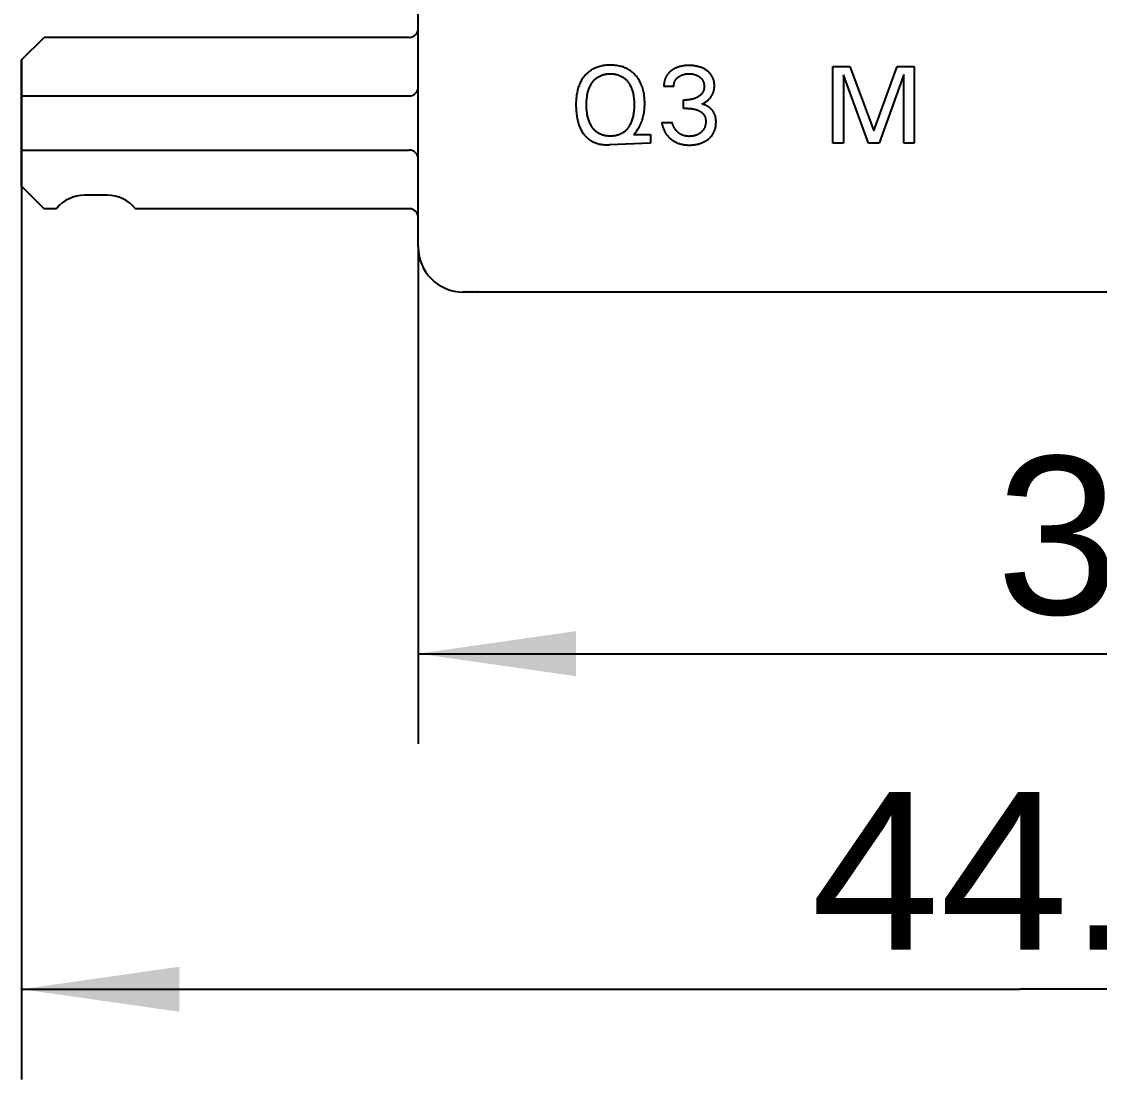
# Model space of a CAD drawing. Extents: x 0 to 420, y 0 to 297.
# Drawn here: x 150 to 173.91, y 142.54 to 166 of the extents above; entities that cross this region are included whole.
import ezdxf
from ezdxf.enums import TextEntityAlignment as Align

# ---------------------------------------------------------------- set-up
doc = ezdxf.new("R2010")
doc.units = 0
doc.header["$LTSCALE"] = 23.1
doc.layers.add('10000_FRONT', color=7, linetype='CONTINUOUS')
doc.layers.add('10100_DIM_FRONT', color=7, linetype='CONTINUOUS')
doc.dimstyles.get("Standard").update_dxf_attribs({"dimtxt": 2.5, "dimasz": 2.5, "dimexe": 1.25, "dimexo": 0.625, "dimtad": 1, "dimcen": 2.5, "dimazin": 3, "dimtfac": 1, "dimtmove": 0, "dimatfit": 3})

# ---------------------------------------------------------------- blocks, each defined once
blk = doc.blocks.new('*D0')
at = {"layer": '10100_DIM_FRONT', "color": 7, "linetype": 'CONTINUOUS'}
for p, q in [((150, 165.15), (150, 142.537)), ((194.3, 161), (194.3, 142.537)), ((150, 144.537), (172.15, 144.537)), ((194.3, 144.537), (172.15, 144.537))]:
    blk.add_line(p, q, dxfattribs=at)
for points in [[(153.5, 145.037), (150, 144.537), (153.5, 144.037)], [(190.8, 144.037), (194.3, 144.537), (190.8, 145.037)]]:
    blk.add_solid(points, dxfattribs=at)
blk.add_text('44.3', height=3.5, dxfattribs=at).set_placement((167.514, 145.412), (177.514, 145.412), align=Align.FIT)
blk = doc.blocks.new('*D1')
at = {"layer": '10100_DIM_FRONT', "color": 7, "linetype": 'CONTINUOUS'}
for p, q in [((158.8, 161), (158.8, 149.98)), ((194.3, 161), (194.3, 149.98)), ((158.8, 151.98), (176.55, 151.98)), ((194.3, 151.98), (176.55, 151.98))]:
    blk.add_line(p, q, dxfattribs=at)
for points in [[(162.3, 152.48), (158.8, 151.98), (162.3, 151.48)], [(190.8, 151.48), (194.3, 151.98), (190.8, 152.48)]]:
    blk.add_solid(points, dxfattribs=at)
blk.add_text('35.5', height=3.5, dxfattribs=at).set_placement((171.623, 152.855), (181.123, 152.855), align=Align.FIT)

msp = doc.modelspace()

# ---------------------------------------------------------------- linework, layer by layer
at = {"layer": '10000_FRONT', "color": 7, "linetype": 'CONTINUOUS'}
for p, q in [((158.8, 161), (158.8, 249)), ((150, 165.15), (150.5, 165.65)), ((158.6, 165.65), (150.5, 165.65)), ((150, 162.35), (150, 165.15)), ((162.827, 165.006), (162.805, 164.999)), ((162.856, 165.013), (162.827, 165.006)), ((162.885, 165.019), (162.856, 165.013)), ((162.914, 165.023), (162.885, 165.019)), ((162.943, 165.027), (162.914, 165.023)), ((162.973, 165.03), (162.943, 165.027)), ((163.002, 165.032), (162.973, 165.03)), ((163.032, 165.033), (163.002, 165.032)), ((163.061, 165.034), (163.032, 165.033)), ((163.091, 165.033), (163.061, 165.034)), ((163.12, 165.032), (163.091, 165.033)), ((163.149, 165.03), (163.12, 165.032)), ((163.178, 165.027), (163.149, 165.03)), ((163.207, 165.024), (163.178, 165.027)), ((163.236, 165.019), (163.207, 165.024)), ((163.265, 165.013), (163.236, 165.019)), ((163.293, 165.006), (163.265, 165.013)), ((163.316, 165), (163.293, 165.006)), ((163.338, 164.993), (163.316, 165)), ((164.602, 165.001), (164.584, 164.995)), ((164.621, 165.005), (164.602, 165.001)), ((164.64, 165.009), (164.621, 165.005)), ((164.659, 165.013), (164.64, 165.009)), ((164.68, 165.016), (164.659, 165.013)), ((164.702, 165.019), (164.68, 165.016)), ((164.723, 165.022), (164.702, 165.019)), ((164.745, 165.023), (164.723, 165.022)), ((164.766, 165.024), (164.745, 165.023)), ((164.788, 165.025), (164.766, 165.024)), ((164.81, 165.025), (164.788, 165.025)), ((164.831, 165.025), (164.81, 165.025)), ((164.851, 165.024), (164.831, 165.025)), ((164.872, 165.023), (164.851, 165.024)), ((164.893, 165.022), (164.872, 165.023)), ((164.914, 165.019), (164.893, 165.022)), ((164.935, 165.017), (164.914, 165.019)), ((164.955, 165.014), (164.935, 165.017)), ((164.974, 165.01), (164.955, 165.014)), ((164.992, 165.006), (164.974, 165.01)), ((165.011, 165.002), (164.992, 165.006)), ((165.029, 164.997), (165.011, 165.002)), ((168, 163.3), (168, 165)), ((168, 165), (168.377, 165)), ((168.377, 165), (168.911, 163.577)), ((168.911, 163.577), (169.428, 165)), ((169.428, 165), (169.805, 165)), ((169.805, 165), (169.805, 163.3)), ((162.466, 164.761), (162.451, 164.741)), ((162.481, 164.781), (162.466, 164.761)), ((162.495, 164.799), (162.481, 164.781)), ((162.511, 164.816), (162.495, 164.799)), ((162.527, 164.833), (162.511, 164.816)), ((162.543, 164.849), (162.527, 164.833)), ((162.56, 164.865), (162.543, 164.849)), ((162.578, 164.88), (162.56, 164.865)), ((162.596, 164.895), (162.578, 164.88)), ((162.614, 164.908), (162.596, 164.895)), ((162.634, 164.921), (162.614, 164.908)), ((162.654, 164.934), (162.634, 164.921)), ((162.674, 164.945), (162.654, 164.934)), ((162.695, 164.956), (162.674, 164.945)), ((162.716, 164.966), (162.695, 164.956)), ((162.738, 164.976), (162.716, 164.966)), ((162.76, 164.984), (162.738, 164.976)), ((162.782, 164.992), (162.76, 164.984)), ((162.767, 164.757), (162.782, 164.767)), ((162.805, 164.999), (162.782, 164.992)), ((162.782, 164.767), (162.797, 164.776)), ((162.797, 164.776), (162.812, 164.784)), ((162.812, 164.784), (162.827, 164.792)), ((162.827, 164.792), (162.843, 164.799)), ((162.843, 164.799), (162.859, 164.806)), ((162.859, 164.806), (162.875, 164.812)), ((162.875, 164.812), (162.892, 164.817)), ((162.892, 164.817), (162.91, 164.823)), ((162.91, 164.823), (162.929, 164.827)), ((162.929, 164.827), (162.947, 164.831)), ((162.947, 164.831), (162.966, 164.834)), ((162.966, 164.834), (162.985, 164.837)), ((162.985, 164.837), (163.004, 164.839)), ((163.004, 164.839), (163.023, 164.84)), ((163.023, 164.84), (163.042, 164.841)), ((163.042, 164.841), (163.061, 164.841)), ((163.061, 164.841), (163.081, 164.841)), ((163.081, 164.841), (163.1, 164.84)), ((163.1, 164.84), (163.119, 164.839)), ((163.119, 164.839), (163.138, 164.837)), ((163.138, 164.837), (163.157, 164.834)), ((163.157, 164.834), (163.176, 164.831)), ((163.176, 164.831), (163.195, 164.827)), ((163.195, 164.827), (163.213, 164.823)), ((163.213, 164.823), (163.232, 164.817)), ((163.232, 164.817), (163.248, 164.812)), ((163.248, 164.812), (163.265, 164.806)), ((163.265, 164.806), (163.281, 164.799)), ((163.281, 164.799), (163.297, 164.792)), ((163.297, 164.792), (163.312, 164.784)), ((163.312, 164.784), (163.327, 164.776)), ((163.327, 164.776), (163.342, 164.767)), ((163.36, 164.986), (163.338, 164.993)), ((163.342, 164.767), (163.356, 164.757)), ((163.382, 164.977), (163.36, 164.986)), ((163.403, 164.968), (163.382, 164.977)), ((163.424, 164.958), (163.403, 164.968)), ((163.445, 164.948), (163.424, 164.958)), ((163.466, 164.937), (163.445, 164.948)), ((163.486, 164.924), (163.466, 164.937)), ((163.505, 164.912), (163.486, 164.924)), ((163.523, 164.899), (163.505, 164.912)), ((163.541, 164.885), (163.523, 164.899)), ((163.559, 164.87), (163.541, 164.885)), ((163.576, 164.855), (163.559, 164.87)), ((163.592, 164.839), (163.576, 164.855)), ((163.608, 164.822), (163.592, 164.839)), ((163.624, 164.805), (163.608, 164.822)), ((163.639, 164.788), (163.624, 164.805)), ((163.654, 164.768), (163.639, 164.788)), ((163.669, 164.749), (163.654, 164.768)), ((164.292, 164.763), (164.288, 164.754)), ((164.296, 164.771), (164.292, 164.763)), ((164.3, 164.78), (164.296, 164.771)), ((164.305, 164.788), (164.3, 164.78)), ((164.309, 164.796), (164.305, 164.788)), ((164.314, 164.804), (164.309, 164.796)), ((164.32, 164.812), (164.314, 164.804)), ((164.325, 164.82), (164.32, 164.812)), ((164.331, 164.827), (164.325, 164.82)), ((164.336, 164.835), (164.331, 164.827)), ((164.342, 164.842), (164.336, 164.835)), ((164.349, 164.85), (164.342, 164.842)), ((164.355, 164.857), (164.349, 164.85)), ((164.362, 164.864), (164.355, 164.857)), ((164.368, 164.871), (164.362, 164.864)), ((164.375, 164.877), (164.368, 164.871)), ((164.382, 164.884), (164.375, 164.877)), ((164.389, 164.89), (164.382, 164.884)), ((164.397, 164.897), (164.389, 164.89)), ((164.404, 164.903), (164.397, 164.897)), ((164.412, 164.909), (164.404, 164.903)), ((164.419, 164.914), (164.412, 164.909)), ((164.428, 164.921), (164.419, 164.914)), ((164.436, 164.927), (164.428, 164.921)), ((164.445, 164.932), (164.436, 164.927)), ((164.454, 164.938), (164.445, 164.932)), ((164.463, 164.943), (164.454, 164.938)), ((164.472, 164.949), (164.463, 164.943)), ((164.482, 164.954), (164.472, 164.949)), ((164.491, 164.959), (164.482, 164.954)), ((164.5, 164.963), (164.491, 164.959)), ((164.51, 164.968), (164.5, 164.963)), ((164.519, 164.972), (164.51, 164.968)), ((164.529, 164.976), (164.519, 164.972)), ((164.547, 164.983), (164.529, 164.976)), ((164.565, 164.99), (164.547, 164.983)), ((164.552, 164.755), (164.559, 164.761)), ((164.559, 164.761), (164.566, 164.767)), ((164.584, 164.995), (164.565, 164.99)), ((164.566, 164.767), (164.573, 164.772)), ((164.573, 164.772), (164.583, 164.779)), ((164.583, 164.779), (164.592, 164.785)), ((164.592, 164.785), (164.601, 164.791)), ((164.601, 164.791), (164.611, 164.796)), ((164.611, 164.796), (164.621, 164.802)), ((164.621, 164.802), (164.631, 164.807)), ((164.631, 164.807), (164.641, 164.811)), ((164.641, 164.811), (164.651, 164.816)), ((164.651, 164.816), (164.662, 164.82)), ((164.662, 164.82), (164.673, 164.823)), ((164.673, 164.823), (164.685, 164.827)), ((164.685, 164.827), (164.696, 164.829)), ((164.696, 164.829), (164.707, 164.832)), ((164.707, 164.832), (164.719, 164.834)), ((164.719, 164.834), (164.731, 164.837)), ((164.731, 164.837), (164.744, 164.838)), ((164.744, 164.838), (164.756, 164.84)), ((164.756, 164.84), (164.769, 164.841)), ((164.769, 164.841), (164.782, 164.842)), ((164.782, 164.842), (164.794, 164.842)), ((164.794, 164.842), (164.807, 164.842)), ((164.807, 164.842), (164.82, 164.842)), ((164.82, 164.842), (164.833, 164.842)), ((164.833, 164.842), (164.846, 164.841)), ((164.846, 164.841), (164.859, 164.84)), ((164.859, 164.84), (164.872, 164.838)), ((164.872, 164.838), (164.885, 164.837)), ((164.885, 164.837), (164.898, 164.834)), ((164.898, 164.834), (164.909, 164.832)), ((164.909, 164.832), (164.921, 164.829)), ((164.921, 164.829), (164.932, 164.827)), ((164.932, 164.827), (164.943, 164.823)), ((164.943, 164.823), (164.955, 164.82)), ((164.955, 164.82), (164.966, 164.816)), ((164.966, 164.816), (164.976, 164.811)), ((164.976, 164.811), (164.985, 164.807)), ((164.985, 164.807), (164.994, 164.803)), ((164.994, 164.803), (165.003, 164.799)), ((165.003, 164.799), (165.011, 164.794)), ((165.011, 164.794), (165.019, 164.789)), ((165.019, 164.789), (165.028, 164.784)), ((165.028, 164.784), (165.036, 164.778)), ((165.047, 164.991), (165.029, 164.997)), ((165.036, 164.778), (165.043, 164.772)), ((165.043, 164.772), (165.05, 164.767)), ((165.065, 164.985), (165.047, 164.991)), ((165.05, 164.767), (165.057, 164.761)), ((165.057, 164.761), (165.064, 164.755)), ((165.083, 164.978), (165.065, 164.985)), ((165.1, 164.971), (165.083, 164.978)), ((165.116, 164.964), (165.1, 164.971)), ((165.132, 164.956), (165.116, 164.964)), ((165.148, 164.948), (165.132, 164.956)), ((165.164, 164.939), (165.148, 164.948)), ((165.179, 164.929), (165.164, 164.939)), ((165.194, 164.919), (165.179, 164.929)), ((165.206, 164.91), (165.194, 164.919)), ((165.218, 164.901), (165.206, 164.91)), ((165.23, 164.892), (165.218, 164.901)), ((165.241, 164.882), (165.23, 164.892)), ((165.252, 164.872), (165.241, 164.882)), ((165.263, 164.861), (165.252, 164.872)), ((165.273, 164.85), (165.263, 164.861)), ((165.283, 164.838), (165.273, 164.85)), ((165.292, 164.827), (165.283, 164.838)), ((165.301, 164.815), (165.292, 164.827)), ((165.309, 164.803), (165.301, 164.815)), ((165.316, 164.791), (165.309, 164.803)), ((165.323, 164.778), (165.316, 164.791)), ((165.33, 164.766), (165.323, 164.778)), ((165.336, 164.753), (165.33, 164.766)), ((168.233, 164.822), (168.233, 163.3)), ((168.793, 163.3), (168.233, 164.822)), ((169.572, 164.824), (169.027, 163.3)), ((169.572, 163.3), (169.572, 164.824)), ((162.352, 164.534), (162.344, 164.508)), ((162.361, 164.56), (162.352, 164.534)), ((162.37, 164.585), (162.361, 164.56)), ((162.38, 164.61), (162.37, 164.585)), ((162.39, 164.633), (162.38, 164.61)), ((162.401, 164.655), (162.39, 164.633)), ((162.413, 164.677), (162.401, 164.655)), ((162.425, 164.699), (162.413, 164.677)), ((162.438, 164.72), (162.425, 164.699)), ((162.451, 164.741), (162.438, 164.72)), ((162.591, 164.517), (162.598, 164.537)), ((162.598, 164.537), (162.607, 164.556)), ((162.607, 164.556), (162.616, 164.575)), ((162.616, 164.575), (162.626, 164.593)), ((162.626, 164.593), (162.636, 164.611)), ((162.636, 164.611), (162.647, 164.629)), ((162.647, 164.629), (162.657, 164.644)), ((162.657, 164.644), (162.667, 164.658)), ((162.667, 164.658), (162.678, 164.672)), ((162.678, 164.672), (162.689, 164.686)), ((162.689, 164.686), (162.701, 164.699)), ((162.701, 164.699), (162.714, 164.712)), ((162.714, 164.712), (162.726, 164.724)), ((162.726, 164.724), (162.74, 164.736)), ((162.74, 164.736), (162.754, 164.747)), ((162.754, 164.747), (162.767, 164.757)), ((163.356, 164.757), (163.37, 164.747)), ((163.37, 164.747), (163.384, 164.736)), ((163.384, 164.736), (163.398, 164.724)), ((163.398, 164.724), (163.41, 164.712)), ((163.41, 164.712), (163.423, 164.699)), ((163.423, 164.699), (163.435, 164.686)), ((163.435, 164.686), (163.446, 164.672)), ((163.446, 164.672), (163.457, 164.658)), ((163.457, 164.658), (163.467, 164.644)), ((163.467, 164.644), (163.477, 164.629)), ((163.477, 164.629), (163.488, 164.611)), ((163.488, 164.611), (163.498, 164.593)), ((163.498, 164.593), (163.508, 164.575)), ((163.508, 164.575), (163.517, 164.556)), ((163.517, 164.556), (163.526, 164.537)), ((163.526, 164.537), (163.533, 164.517)), ((163.683, 164.728), (163.669, 164.749)), ((163.696, 164.707), (163.683, 164.728)), ((163.708, 164.686), (163.696, 164.707)), ((163.72, 164.664), (163.708, 164.686)), ((163.731, 164.642), (163.72, 164.664)), ((163.742, 164.619), (163.731, 164.642)), ((163.753, 164.591), (163.742, 164.619)), ((163.764, 164.563), (163.753, 164.591)), ((163.774, 164.534), (163.764, 164.563)), ((163.783, 164.505), (163.774, 164.534)), ((164.25, 164.587), (164.249, 164.577)), ((164.249, 164.577), (164.249, 164.567)), ((164.249, 164.567), (164.249, 164.558)), ((164.47, 164.558), (164.249, 164.558)), ((164.251, 164.606), (164.25, 164.596)), ((164.25, 164.596), (164.25, 164.587)), ((164.252, 164.615), (164.251, 164.606)), ((164.253, 164.625), (164.252, 164.615)), ((164.254, 164.635), (164.253, 164.625)), ((164.255, 164.644), (164.254, 164.635)), ((164.257, 164.654), (164.255, 164.644)), ((164.259, 164.663), (164.257, 164.654)), ((164.261, 164.673), (164.259, 164.663)), ((164.263, 164.682), (164.261, 164.673)), ((164.266, 164.691), (164.263, 164.682)), ((164.268, 164.701), (164.266, 164.691)), ((164.271, 164.71), (164.268, 164.701)), ((164.274, 164.719), (164.271, 164.71)), ((164.277, 164.728), (164.274, 164.719)), ((164.281, 164.737), (164.277, 164.728)), ((164.284, 164.745), (164.281, 164.737)), ((164.288, 164.754), (164.284, 164.745)), ((164.47, 164.577), (164.471, 164.586)), ((164.47, 164.567), (164.47, 164.577)), ((164.47, 164.558), (164.47, 164.567)), ((164.471, 164.586), (164.472, 164.596)), ((164.472, 164.596), (164.473, 164.605)), ((164.473, 164.605), (164.475, 164.615)), ((164.475, 164.615), (164.477, 164.624)), ((164.477, 164.624), (164.479, 164.633)), ((164.479, 164.633), (164.481, 164.643)), ((164.481, 164.643), (164.484, 164.651)), ((164.484, 164.651), (164.487, 164.66)), ((164.487, 164.66), (164.49, 164.668)), ((164.49, 164.668), (164.494, 164.676)), ((164.494, 164.676), (164.498, 164.684)), ((164.498, 164.684), (164.502, 164.692)), ((164.502, 164.692), (164.506, 164.699)), ((164.506, 164.699), (164.511, 164.707)), ((164.511, 164.707), (164.516, 164.714)), ((164.516, 164.714), (164.521, 164.722)), ((164.521, 164.722), (164.527, 164.729)), ((164.527, 164.729), (164.533, 164.735)), ((164.533, 164.735), (164.539, 164.742)), ((164.539, 164.742), (164.546, 164.749)), ((164.546, 164.749), (164.552, 164.755)), ((165.064, 164.755), (165.071, 164.749)), ((165.071, 164.749), (165.077, 164.742)), ((165.077, 164.742), (165.083, 164.736)), ((165.083, 164.736), (165.089, 164.729)), ((165.089, 164.729), (165.094, 164.722)), ((165.094, 164.722), (165.1, 164.714)), ((165.1, 164.714), (165.105, 164.707)), ((165.105, 164.707), (165.109, 164.699)), ((165.109, 164.699), (165.113, 164.692)), ((165.113, 164.692), (165.117, 164.684)), ((165.117, 164.684), (165.121, 164.676)), ((165.121, 164.676), (165.125, 164.667)), ((165.125, 164.667), (165.128, 164.659)), ((165.128, 164.659), (165.131, 164.651)), ((165.131, 164.651), (165.133, 164.642)), ((165.133, 164.642), (165.136, 164.633)), ((165.136, 164.633), (165.138, 164.623)), ((165.138, 164.623), (165.14, 164.614)), ((165.14, 164.614), (165.141, 164.604)), ((165.141, 164.604), (165.143, 164.594)), ((165.143, 164.526), (165.142, 164.519)), ((165.143, 164.594), (165.144, 164.585)), ((165.144, 164.534), (165.143, 164.526)), ((165.144, 164.585), (165.144, 164.575)), ((165.144, 164.575), (165.145, 164.565)), ((165.145, 164.555), (165.144, 164.548)), ((165.144, 164.548), (165.144, 164.541)), ((165.144, 164.541), (165.144, 164.534)), ((165.145, 164.565), (165.145, 164.555)), ((165.342, 164.74), (165.336, 164.753)), ((165.347, 164.726), (165.342, 164.74)), ((165.351, 164.713), (165.347, 164.726)), ((165.356, 164.698), (165.351, 164.713)), ((165.359, 164.683), (165.356, 164.698)), ((165.363, 164.668), (165.359, 164.683)), ((165.365, 164.653), (165.363, 164.668)), ((165.367, 164.638), (165.365, 164.653)), ((165.369, 164.623), (165.367, 164.638)), ((165.367, 164.512), (165.369, 164.528)), ((165.37, 164.608), (165.369, 164.623)), ((165.369, 164.528), (165.37, 164.545)), ((165.371, 164.592), (165.37, 164.608)), ((165.37, 164.545), (165.371, 164.561)), ((165.371, 164.577), (165.371, 164.592)), ((165.371, 164.561), (165.371, 164.577)), ((150, 164.35), (158.6, 164.35)), ((162.306, 164.3), (162.304, 164.265)), ((162.31, 164.334), (162.306, 164.3)), ((162.315, 164.369), (162.31, 164.334)), ((162.32, 164.403), (162.315, 164.369)), ((162.325, 164.43), (162.32, 164.403)), ((162.331, 164.456), (162.325, 164.43)), ((162.337, 164.482), (162.331, 164.456)), ((162.344, 164.508), (162.337, 164.482)), ((162.538, 164.28), (162.541, 164.311)), ((162.541, 164.311), (162.545, 164.341)), ((162.545, 164.341), (162.549, 164.364)), ((162.549, 164.364), (162.553, 164.386)), ((162.553, 164.386), (162.558, 164.409)), ((162.558, 164.409), (162.563, 164.431)), ((162.563, 164.431), (162.569, 164.454)), ((162.569, 164.454), (162.576, 164.476)), ((162.576, 164.476), (162.583, 164.498)), ((162.583, 164.498), (162.591, 164.517)), ((163.533, 164.517), (163.541, 164.498)), ((163.541, 164.498), (163.548, 164.476)), ((163.548, 164.476), (163.555, 164.454)), ((163.555, 164.454), (163.561, 164.431)), ((163.561, 164.431), (163.566, 164.409)), ((163.566, 164.409), (163.571, 164.386)), ((163.571, 164.386), (163.575, 164.364)), ((163.575, 164.364), (163.579, 164.341)), ((163.579, 164.341), (163.583, 164.311)), ((163.583, 164.311), (163.586, 164.28)), ((163.791, 164.475), (163.783, 164.505)), ((163.797, 164.446), (163.791, 164.475)), ((163.803, 164.416), (163.797, 164.446)), ((163.809, 164.382), (163.803, 164.416)), ((163.814, 164.348), (163.809, 164.382)), ((163.818, 164.314), (163.814, 164.348)), ((163.821, 164.28), (163.818, 164.314)), ((164.9, 164.283), (164.891, 164.28)), ((164.91, 164.286), (164.9, 164.283)), ((164.919, 164.289), (164.91, 164.286)), ((164.929, 164.292), (164.919, 164.289)), ((164.938, 164.295), (164.929, 164.292)), ((164.947, 164.299), (164.938, 164.295)), ((164.956, 164.303), (164.947, 164.299)), ((164.965, 164.307), (164.956, 164.303)), ((164.973, 164.311), (164.965, 164.307)), ((164.982, 164.315), (164.973, 164.311)), ((164.991, 164.32), (164.982, 164.315)), ((164.999, 164.325), (164.991, 164.32)), ((165.007, 164.33), (164.999, 164.325)), ((165.016, 164.335), (165.007, 164.33)), ((165.022, 164.339), (165.016, 164.335)), ((165.029, 164.344), (165.022, 164.339)), ((165.035, 164.348), (165.029, 164.344)), ((165.041, 164.353), (165.035, 164.348)), ((165.048, 164.358), (165.041, 164.353)), ((165.054, 164.363), (165.048, 164.358)), ((165.06, 164.368), (165.054, 164.363)), ((165.066, 164.374), (165.06, 164.368)), ((165.071, 164.379), (165.066, 164.374)), ((165.077, 164.385), (165.071, 164.379)), ((165.082, 164.39), (165.077, 164.385)), ((165.087, 164.396), (165.082, 164.39)), ((165.092, 164.402), (165.087, 164.396)), ((165.096, 164.408), (165.092, 164.402)), ((165.1, 164.413), (165.096, 164.408)), ((165.104, 164.419), (165.1, 164.413)), ((165.108, 164.425), (165.104, 164.419)), ((165.112, 164.431), (165.108, 164.425)), ((165.116, 164.437), (165.112, 164.431)), ((165.119, 164.444), (165.116, 164.437)), ((165.122, 164.45), (165.119, 164.444)), ((165.125, 164.457), (165.122, 164.45)), ((165.128, 164.463), (165.125, 164.457)), ((165.13, 164.47), (165.128, 164.463)), ((165.133, 164.477), (165.13, 164.47)), ((165.135, 164.484), (165.133, 164.477)), ((165.137, 164.491), (165.135, 164.484)), ((165.138, 164.498), (165.137, 164.491)), ((165.14, 164.505), (165.138, 164.498)), ((165.141, 164.512), (165.14, 164.505)), ((165.142, 164.519), (165.141, 164.512)), ((165.251, 164.277), (165.262, 164.288)), ((165.262, 164.288), (165.273, 164.3)), ((165.273, 164.3), (165.283, 164.312)), ((165.283, 164.312), (165.293, 164.325)), ((165.293, 164.325), (165.302, 164.338)), ((165.302, 164.338), (165.31, 164.351)), ((165.31, 164.351), (165.318, 164.364)), ((165.318, 164.364), (165.325, 164.377)), ((165.325, 164.377), (165.332, 164.391)), ((165.332, 164.391), (165.338, 164.405)), ((165.338, 164.405), (165.344, 164.419)), ((165.344, 164.419), (165.349, 164.434)), ((165.349, 164.434), (165.354, 164.449)), ((165.354, 164.449), (165.358, 164.464)), ((165.358, 164.464), (165.362, 164.48)), ((165.362, 164.48), (165.365, 164.496)), ((165.365, 164.496), (165.367, 164.512)), ((162.302, 164.23), (162.3, 164.195)), ((162.3, 164.195), (162.3, 164.16)), ((162.3, 164.16), (162.3, 164.125)), ((162.3, 164.125), (162.301, 164.09)), ((162.301, 164.09), (162.303, 164.054)), ((162.304, 164.265), (162.302, 164.23)), ((162.303, 164.054), (162.305, 164.019)), ((162.533, 164.188), (162.534, 164.219)), ((162.533, 164.158), (162.533, 164.188)), ((162.533, 164.127), (162.533, 164.158)), ((162.534, 164.096), (162.533, 164.127)), ((162.534, 164.219), (162.536, 164.25)), ((162.535, 164.065), (162.534, 164.096)), ((162.538, 164.034), (162.535, 164.065)), ((162.536, 164.25), (162.538, 164.28)), ((163.586, 164.28), (163.589, 164.25)), ((163.589, 164.064), (163.586, 164.033)), ((163.589, 164.25), (163.59, 164.219)), ((163.59, 164.095), (163.589, 164.064)), ((163.59, 164.219), (163.591, 164.188)), ((163.591, 164.127), (163.59, 164.095)), ((163.591, 164.188), (163.592, 164.158)), ((163.592, 164.158), (163.591, 164.127)), ((163.815, 164.017), (163.818, 164.049)), ((163.818, 164.049), (163.821, 164.081)), ((163.823, 164.246), (163.821, 164.28)), ((163.821, 164.081), (163.823, 164.113)), ((163.824, 164.211), (163.823, 164.246)), ((163.823, 164.113), (163.824, 164.145)), ((163.824, 164.177), (163.824, 164.211)), ((163.824, 164.145), (163.824, 164.177)), ((164.683, 164.073), (164.683, 164.264)), ((164.683, 164.264), (164.759, 164.264)), ((164.776, 164.073), (164.683, 164.073)), ((164.769, 164.264), (164.759, 164.264)), ((164.78, 164.264), (164.769, 164.264)), ((164.776, 164.073), (164.793, 164.073)), ((164.79, 164.265), (164.78, 164.264)), ((164.801, 164.265), (164.79, 164.265)), ((164.793, 164.073), (164.809, 164.073)), ((164.811, 164.266), (164.801, 164.265)), ((164.809, 164.073), (164.826, 164.072)), ((164.821, 164.267), (164.811, 164.266)), ((164.832, 164.269), (164.821, 164.267)), ((164.826, 164.072), (164.843, 164.071)), ((164.842, 164.27), (164.832, 164.269)), ((164.852, 164.272), (164.842, 164.27)), ((164.843, 164.071), (164.86, 164.069)), ((164.862, 164.274), (164.852, 164.272)), ((164.86, 164.069), (164.876, 164.067)), ((164.872, 164.276), (164.862, 164.274)), ((164.881, 164.278), (164.872, 164.276)), ((164.876, 164.067), (164.889, 164.065)), ((164.891, 164.28), (164.881, 164.278)), ((164.889, 164.065), (164.902, 164.063)), ((164.902, 164.063), (164.915, 164.06)), ((164.915, 164.06), (164.928, 164.057)), ((164.928, 164.057), (164.941, 164.054)), ((164.941, 164.054), (164.953, 164.051)), ((164.953, 164.051), (164.966, 164.047)), ((164.966, 164.047), (164.978, 164.043)), ((165.092, 164.17), (165.106, 164.176)), ((165.1, 164.168), (165.092, 164.17)), ((165.108, 164.166), (165.1, 164.168)), ((165.106, 164.176), (165.121, 164.184)), ((165.116, 164.164), (165.108, 164.166)), ((165.124, 164.162), (165.116, 164.164)), ((165.121, 164.184), (165.135, 164.191)), ((165.132, 164.16), (165.124, 164.162)), ((165.14, 164.157), (165.132, 164.16)), ((165.135, 164.191), (165.149, 164.199)), ((165.148, 164.154), (165.14, 164.157)), ((165.156, 164.151), (165.148, 164.154)), ((165.149, 164.199), (165.163, 164.207)), ((165.164, 164.148), (165.156, 164.151)), ((165.163, 164.207), (165.177, 164.216)), ((165.172, 164.145), (165.164, 164.148)), ((165.179, 164.141), (165.172, 164.145)), ((165.177, 164.216), (165.19, 164.225)), ((165.187, 164.138), (165.179, 164.141)), ((165.195, 164.134), (165.187, 164.138)), ((165.19, 164.225), (165.203, 164.235)), ((165.202, 164.13), (165.195, 164.134)), ((165.21, 164.126), (165.202, 164.13)), ((165.203, 164.235), (165.216, 164.245)), ((165.217, 164.121), (165.21, 164.126)), ((165.216, 164.245), (165.228, 164.255)), ((165.225, 164.117), (165.217, 164.121)), ((165.232, 164.112), (165.225, 164.117)), ((165.228, 164.255), (165.24, 164.265)), ((165.239, 164.108), (165.232, 164.112)), ((165.246, 164.103), (165.239, 164.108)), ((165.24, 164.265), (165.251, 164.277)), ((165.253, 164.098), (165.246, 164.103)), ((165.26, 164.093), (165.253, 164.098)), ((165.267, 164.087), (165.26, 164.093)), ((165.273, 164.082), (165.267, 164.087)), ((165.28, 164.077), (165.273, 164.082)), ((165.286, 164.072), (165.28, 164.077)), ((165.292, 164.066), (165.286, 164.072)), ((165.298, 164.06), (165.292, 164.066)), ((165.303, 164.055), (165.298, 164.06)), ((165.309, 164.049), (165.303, 164.055)), ((165.314, 164.043), (165.309, 164.049)), ((162.305, 164.019), (162.308, 163.984)), ((162.308, 163.984), (162.312, 163.949)), ((162.312, 163.949), (162.316, 163.914)), ((162.316, 163.914), (162.321, 163.884)), ((162.321, 163.884), (162.327, 163.854)), ((162.327, 163.854), (162.333, 163.824)), ((162.333, 163.824), (162.34, 163.794)), ((162.541, 164.003), (162.538, 164.034)), ((162.545, 163.972), (162.541, 164.003)), ((162.549, 163.949), (162.545, 163.972)), ((162.553, 163.925), (162.549, 163.949)), ((162.557, 163.902), (162.553, 163.925)), ((162.563, 163.88), (162.557, 163.902)), ((162.569, 163.857), (162.563, 163.88)), ((162.575, 163.834), (162.569, 163.857)), ((162.582, 163.812), (162.575, 163.834)), ((162.589, 163.792), (162.582, 163.812)), ((163.542, 163.811), (163.535, 163.792)), ((163.549, 163.834), (163.542, 163.811)), ((163.556, 163.856), (163.549, 163.834)), ((163.561, 163.879), (163.556, 163.856)), ((163.567, 163.902), (163.561, 163.879)), ((163.571, 163.925), (163.567, 163.902)), ((163.576, 163.948), (163.571, 163.925)), ((163.579, 163.971), (163.576, 163.948)), ((163.583, 164.002), (163.579, 163.971)), ((163.586, 164.033), (163.583, 164.002)), ((163.758, 163.782), (163.768, 163.81)), ((163.768, 163.81), (163.777, 163.838)), ((163.777, 163.838), (163.785, 163.866)), ((163.785, 163.866), (163.792, 163.894)), ((163.792, 163.894), (163.799, 163.923)), ((163.799, 163.923), (163.805, 163.954)), ((163.805, 163.954), (163.81, 163.986)), ((163.81, 163.986), (163.815, 164.017)), ((164.978, 164.043), (164.989, 164.039)), ((164.989, 164.039), (165, 164.034)), ((165, 164.034), (165.012, 164.03)), ((165.012, 164.03), (165.023, 164.024)), ((165.023, 164.024), (165.034, 164.019)), ((165.034, 164.019), (165.045, 164.013)), ((165.045, 164.013), (165.053, 164.009)), ((165.053, 164.009), (165.061, 164.004)), ((165.061, 164.004), (165.069, 163.998)), ((165.069, 163.998), (165.077, 163.993)), ((165.077, 163.993), (165.084, 163.987)), ((165.084, 163.987), (165.092, 163.981)), ((165.092, 163.981), (165.099, 163.975)), ((165.099, 163.975), (165.106, 163.969)), ((165.106, 163.969), (165.113, 163.962)), ((165.113, 163.962), (165.12, 163.955)), ((165.12, 163.955), (165.125, 163.949)), ((165.125, 163.949), (165.131, 163.942)), ((165.131, 163.942), (165.136, 163.935)), ((165.136, 163.935), (165.141, 163.928)), ((165.141, 163.928), (165.146, 163.921)), ((165.146, 163.921), (165.15, 163.913)), ((165.15, 163.913), (165.154, 163.905)), ((165.154, 163.905), (165.158, 163.898)), ((165.158, 163.898), (165.161, 163.89)), ((165.161, 163.89), (165.165, 163.882)), ((165.165, 163.882), (165.167, 163.873)), ((165.167, 163.873), (165.17, 163.864)), ((165.17, 163.864), (165.172, 163.855)), ((165.172, 163.855), (165.174, 163.846)), ((165.174, 163.846), (165.176, 163.837)), ((165.176, 163.837), (165.177, 163.828)), ((165.177, 163.828), (165.178, 163.819)), ((165.178, 163.819), (165.179, 163.81)), ((165.179, 163.81), (165.179, 163.801)), ((165.32, 164.037), (165.314, 164.043)), ((165.325, 164.03), (165.32, 164.037)), ((165.33, 164.024), (165.325, 164.03)), ((165.335, 164.018), (165.33, 164.024)), ((165.34, 164.011), (165.335, 164.018)), ((165.344, 164.005), (165.34, 164.011)), ((165.349, 163.998), (165.344, 164.005)), ((165.353, 163.991), (165.349, 163.998)), ((165.357, 163.984), (165.353, 163.991)), ((165.361, 163.977), (165.357, 163.984)), ((165.365, 163.97), (165.361, 163.977)), ((165.369, 163.963), (165.365, 163.97)), ((165.372, 163.956), (165.369, 163.963)), ((165.376, 163.948), (165.372, 163.956)), ((165.379, 163.94), (165.376, 163.948)), ((165.382, 163.932), (165.379, 163.94)), ((165.385, 163.924), (165.382, 163.932)), ((165.387, 163.916), (165.385, 163.924)), ((165.39, 163.908), (165.387, 163.916)), ((165.392, 163.9), (165.39, 163.908)), ((165.394, 163.891), (165.392, 163.9)), ((165.396, 163.883), (165.394, 163.891)), ((165.398, 163.875), (165.396, 163.883)), ((165.399, 163.866), (165.398, 163.875)), ((165.401, 163.858), (165.399, 163.866)), ((165.402, 163.849), (165.401, 163.858)), ((165.404, 163.831), (165.402, 163.849)), ((165.406, 163.812), (165.404, 163.831)), ((165.407, 163.793), (165.406, 163.812)), ((162.34, 163.794), (162.348, 163.765)), ((162.348, 163.765), (162.356, 163.735)), ((162.356, 163.735), (162.366, 163.706)), ((162.366, 163.706), (162.374, 163.684)), ((162.374, 163.684), (162.383, 163.662)), ((162.383, 163.662), (162.392, 163.64)), ((162.392, 163.64), (162.402, 163.619)), ((162.402, 163.619), (162.412, 163.597)), ((162.412, 163.597), (162.424, 163.577)), ((162.424, 163.577), (162.436, 163.556)), ((162.597, 163.772), (162.589, 163.792)), ((162.605, 163.753), (162.597, 163.772)), ((162.614, 163.734), (162.605, 163.753)), ((162.624, 163.715), (162.614, 163.734)), ((162.634, 163.696), (162.624, 163.715)), ((162.645, 163.678), (162.634, 163.696)), ((162.648, 163.673), (162.645, 163.678)), ((162.658, 163.658), (162.648, 163.673)), ((162.668, 163.644), (162.658, 163.658)), ((162.678, 163.63), (162.668, 163.644)), ((162.689, 163.617), (162.678, 163.63)), ((162.7, 163.604), (162.689, 163.617)), ((162.712, 163.591), (162.7, 163.604)), ((162.725, 163.579), (162.712, 163.591)), ((162.738, 163.568), (162.725, 163.579)), ((162.751, 163.556), (162.738, 163.568)), ((163.386, 163.568), (163.373, 163.556)), ((163.4, 163.58), (163.386, 163.568)), ((163.413, 163.593), (163.4, 163.58)), ((163.425, 163.606), (163.413, 163.593)), ((163.437, 163.62), (163.425, 163.606)), ((163.448, 163.634), (163.437, 163.62)), ((163.459, 163.648), (163.448, 163.634)), ((163.47, 163.663), (163.459, 163.648)), ((163.48, 163.678), (163.47, 163.663)), ((163.49, 163.696), (163.48, 163.678)), ((163.5, 163.715), (163.49, 163.696)), ((163.51, 163.734), (163.5, 163.715)), ((163.519, 163.753), (163.51, 163.734)), ((163.527, 163.772), (163.519, 163.753)), ((163.535, 163.792), (163.527, 163.772)), ((163.633, 163.557), (163.65, 163.58)), ((163.65, 163.58), (163.666, 163.603)), ((163.666, 163.603), (163.681, 163.627)), ((163.681, 163.627), (163.696, 163.651)), ((163.696, 163.651), (163.71, 163.676)), ((163.71, 163.676), (163.723, 163.702)), ((163.723, 163.702), (163.735, 163.728)), ((163.735, 163.728), (163.747, 163.755)), ((163.747, 163.755), (163.758, 163.782)), ((164.201, 163.764), (164.204, 163.746)), ((164.201, 163.764), (164.434, 163.764)), ((164.204, 163.746), (164.208, 163.727)), ((164.208, 163.727), (164.212, 163.709)), ((164.212, 163.709), (164.216, 163.691)), ((164.216, 163.691), (164.221, 163.673)), ((164.221, 163.673), (164.227, 163.655)), ((164.227, 163.655), (164.233, 163.638)), ((164.233, 163.638), (164.24, 163.62)), ((164.24, 163.62), (164.246, 163.604)), ((164.246, 163.604), (164.254, 163.588)), ((164.254, 163.588), (164.261, 163.572)), ((164.261, 163.572), (164.269, 163.557)), ((164.436, 163.754), (164.434, 163.764)), ((164.439, 163.744), (164.436, 163.754)), ((164.442, 163.734), (164.439, 163.744)), ((164.445, 163.724), (164.442, 163.734)), ((164.449, 163.715), (164.445, 163.724)), ((164.452, 163.705), (164.449, 163.715)), ((164.456, 163.695), (164.452, 163.705)), ((164.46, 163.686), (164.456, 163.695)), ((164.464, 163.676), (164.46, 163.686)), ((164.469, 163.668), (164.464, 163.676)), ((164.473, 163.659), (164.469, 163.668)), ((164.477, 163.651), (164.473, 163.659)), ((164.482, 163.642), (164.477, 163.651)), ((164.487, 163.634), (164.482, 163.642)), ((164.492, 163.626), (164.487, 163.634)), ((164.497, 163.618), (164.492, 163.626)), ((164.503, 163.61), (164.497, 163.618)), ((164.508, 163.602), (164.503, 163.61)), ((164.514, 163.595), (164.508, 163.602)), ((164.52, 163.588), (164.514, 163.595)), ((164.526, 163.58), (164.52, 163.588)), ((164.532, 163.573), (164.526, 163.58)), ((164.538, 163.567), (164.532, 163.573)), ((164.545, 163.56), (164.538, 163.567)), ((165.1, 163.568), (165.093, 163.56)), ((165.107, 163.575), (165.1, 163.568)), ((165.114, 163.583), (165.107, 163.575)), ((165.12, 163.591), (165.114, 163.583)), ((165.126, 163.599), (165.12, 163.591)), ((165.131, 163.608), (165.126, 163.599)), ((165.137, 163.617), (165.131, 163.608)), ((165.142, 163.625), (165.137, 163.617)), ((165.146, 163.635), (165.142, 163.625)), ((165.151, 163.644), (165.146, 163.635)), ((165.155, 163.653), (165.151, 163.644)), ((165.158, 163.663), (165.155, 163.653)), ((165.162, 163.672), (165.158, 163.663)), ((165.165, 163.682), (165.162, 163.672)), ((165.167, 163.692), (165.165, 163.682)), ((165.17, 163.703), (165.167, 163.692)), ((165.173, 163.714), (165.17, 163.703)), ((165.175, 163.725), (165.173, 163.714)), ((165.176, 163.736), (165.175, 163.725)), ((165.178, 163.747), (165.176, 163.736)), ((165.179, 163.758), (165.178, 163.747)), ((165.179, 163.801), (165.18, 163.792)), ((165.18, 163.78), (165.179, 163.769)), ((165.179, 163.769), (165.179, 163.758)), ((165.18, 163.792), (165.18, 163.78)), ((165.366, 163.559), (165.372, 163.573)), ((165.372, 163.573), (165.377, 163.588)), ((165.377, 163.588), (165.383, 163.604)), ((165.383, 163.604), (165.387, 163.619)), ((165.387, 163.619), (165.392, 163.636)), ((165.392, 163.636), (165.396, 163.653)), ((165.396, 163.653), (165.399, 163.67)), ((165.399, 163.67), (165.402, 163.687)), ((165.402, 163.687), (165.404, 163.705)), ((165.404, 163.705), (165.405, 163.722)), ((165.405, 163.722), (165.406, 163.739)), ((165.406, 163.739), (165.407, 163.757)), ((165.407, 163.775), (165.407, 163.793)), ((165.407, 163.757), (165.407, 163.775)), ((162.436, 163.556), (162.448, 163.536)), ((162.448, 163.536), (162.46, 163.519)), ((162.46, 163.519), (162.472, 163.502)), ((162.472, 163.502), (162.485, 163.486)), ((162.485, 163.486), (162.498, 163.47)), ((162.498, 163.47), (162.512, 163.455)), ((162.512, 163.455), (162.526, 163.44)), ((162.526, 163.44), (162.541, 163.425)), ((162.541, 163.425), (162.556, 163.411)), ((162.556, 163.411), (162.572, 163.398)), ((162.572, 163.398), (162.589, 163.386)), ((162.589, 163.386), (162.605, 163.374)), ((162.605, 163.374), (162.623, 163.362)), ((162.623, 163.362), (162.641, 163.352)), ((162.641, 163.352), (162.659, 163.342)), ((162.659, 163.342), (162.677, 163.332)), ((162.677, 163.332), (162.696, 163.324)), ((162.765, 163.546), (162.751, 163.556)), ((162.779, 163.536), (162.765, 163.546)), ((162.794, 163.527), (162.779, 163.536)), ((162.809, 163.518), (162.794, 163.527)), ((162.825, 163.51), (162.809, 163.518)), ((162.841, 163.502), (162.825, 163.51)), ((162.857, 163.495), (162.841, 163.502)), ((162.873, 163.489), (162.857, 163.495)), ((162.89, 163.483), (162.873, 163.489)), ((162.908, 163.478), (162.89, 163.483)), ((162.927, 163.473), (162.908, 163.478)), ((162.946, 163.469), (162.927, 163.473)), ((162.965, 163.466), (162.946, 163.469)), ((162.984, 163.463), (162.965, 163.466)), ((163.003, 163.461), (162.984, 163.463)), ((163.023, 163.46), (163.003, 163.461)), ((163.042, 163.459), (163.023, 163.46)), ((163.061, 163.459), (163.042, 163.459)), ((163.081, 163.459), (163.061, 163.459)), ((163.1, 163.46), (163.081, 163.459)), ((163.12, 163.461), (163.1, 163.46)), ((163.139, 163.463), (163.12, 163.461)), ((163.158, 163.466), (163.139, 163.463)), ((163.177, 163.469), (163.158, 163.466)), ((163.196, 163.473), (163.177, 163.469)), ((163.215, 163.478), (163.196, 163.473)), ((163.233, 163.483), (163.215, 163.478)), ((163.25, 163.489), (163.233, 163.483)), ((163.266, 163.495), (163.25, 163.489)), ((163.282, 163.502), (163.266, 163.495)), ((163.298, 163.51), (163.282, 163.502)), ((163.314, 163.518), (163.298, 163.51)), ((163.329, 163.527), (163.314, 163.518)), ((163.344, 163.536), (163.329, 163.527)), ((163.359, 163.546), (163.344, 163.536)), ((163.373, 163.556), (163.359, 163.546)), ((163.596, 163.513), (163.578, 163.493)), ((163.578, 163.493), (163.954, 163.493)), ((163.596, 163.513), (163.615, 163.535)), ((163.615, 163.535), (163.633, 163.557)), ((163.954, 163.493), (163.954, 163.3)), ((164.269, 163.557), (164.278, 163.542)), ((164.278, 163.542), (164.287, 163.527)), ((164.287, 163.527), (164.297, 163.512)), ((164.297, 163.512), (164.307, 163.498)), ((164.307, 163.498), (164.317, 163.484)), ((164.317, 163.484), (164.328, 163.471)), ((164.328, 163.471), (164.34, 163.457)), ((164.34, 163.457), (164.351, 163.445)), ((164.351, 163.445), (164.364, 163.432)), ((164.364, 163.432), (164.376, 163.42)), ((164.376, 163.42), (164.389, 163.408)), ((164.389, 163.408), (164.402, 163.397)), ((164.402, 163.397), (164.418, 163.385)), ((164.418, 163.385), (164.434, 163.373)), ((164.434, 163.373), (164.451, 163.361)), ((164.451, 163.361), (164.468, 163.35)), ((164.468, 163.35), (164.485, 163.34)), ((164.485, 163.34), (164.502, 163.331)), ((164.502, 163.331), (164.52, 163.322)), ((164.551, 163.553), (164.545, 163.56)), ((164.558, 163.547), (164.551, 163.553)), ((164.565, 163.541), (164.558, 163.547)), ((164.572, 163.535), (164.565, 163.541)), ((164.578, 163.53), (164.572, 163.535)), ((164.585, 163.525), (164.578, 163.53)), ((164.592, 163.52), (164.585, 163.525)), ((164.599, 163.515), (164.592, 163.52)), ((164.606, 163.51), (164.599, 163.515)), ((164.614, 163.505), (164.606, 163.51)), ((164.621, 163.501), (164.614, 163.505)), ((164.629, 163.497), (164.621, 163.501)), ((164.636, 163.493), (164.629, 163.497)), ((164.644, 163.489), (164.636, 163.493)), ((164.652, 163.485), (164.644, 163.489)), ((164.66, 163.482), (164.652, 163.485)), ((164.668, 163.479), (164.66, 163.482)), ((164.676, 163.476), (164.668, 163.479)), ((164.684, 163.473), (164.676, 163.476)), ((164.692, 163.47), (164.684, 163.473)), ((164.7, 163.468), (164.692, 163.47)), ((164.708, 163.466), (164.7, 163.468)), ((164.717, 163.464), (164.708, 163.466)), ((164.726, 163.462), (164.717, 163.464)), ((164.736, 163.46), (164.726, 163.462)), ((164.746, 163.458), (164.736, 163.46)), ((164.756, 163.457), (164.746, 163.458)), ((164.766, 163.456), (164.756, 163.457)), ((164.776, 163.455), (164.766, 163.456)), ((164.786, 163.455), (164.776, 163.455)), ((164.796, 163.454), (164.786, 163.455)), ((164.806, 163.454), (164.796, 163.454)), ((164.819, 163.454), (164.806, 163.454)), ((164.832, 163.455), (164.819, 163.454)), ((164.845, 163.455), (164.832, 163.455)), ((164.857, 163.456), (164.845, 163.455)), ((164.87, 163.458), (164.857, 163.456)), ((164.883, 163.459), (164.87, 163.458)), ((164.896, 163.461), (164.883, 163.459)), ((164.908, 163.464), (164.896, 163.461)), ((164.92, 163.466), (164.908, 163.464)), ((164.931, 163.469), (164.92, 163.466)), ((164.942, 163.472), (164.931, 163.469)), ((164.953, 163.475), (164.942, 163.472)), ((164.964, 163.479), (164.953, 163.475)), ((164.975, 163.483), (164.964, 163.479)), ((164.986, 163.487), (164.975, 163.483)), ((164.997, 163.492), (164.986, 163.487)), ((165.007, 163.497), (164.997, 163.492)), ((165.016, 163.502), (165.007, 163.497)), ((165.026, 163.508), (165.016, 163.502)), ((165.035, 163.514), (165.026, 163.508)), ((165.045, 163.52), (165.035, 163.514)), ((165.054, 163.526), (165.045, 163.52)), ((165.062, 163.533), (165.054, 163.526)), ((165.071, 163.54), (165.062, 163.533)), ((165.079, 163.546), (165.071, 163.54)), ((165.086, 163.553), (165.079, 163.546)), ((165.093, 163.56), (165.086, 163.553)), ((165.123, 163.323), (165.139, 163.33)), ((165.139, 163.33), (165.154, 163.338)), ((165.154, 163.338), (165.169, 163.346)), ((165.169, 163.346), (165.184, 163.355)), ((165.184, 163.355), (165.198, 163.364)), ((165.198, 163.364), (165.213, 163.374)), ((165.213, 163.374), (165.227, 163.384)), ((165.227, 163.384), (165.239, 163.394)), ((165.239, 163.394), (165.252, 163.405)), ((165.252, 163.405), (165.264, 163.416)), ((165.264, 163.416), (165.275, 163.427)), ((165.275, 163.427), (165.286, 163.438)), ((165.286, 163.438), (165.297, 163.45)), ((165.297, 163.45), (165.308, 163.463)), ((165.308, 163.463), (165.318, 163.476)), ((165.318, 163.476), (165.327, 163.489)), ((165.327, 163.489), (165.336, 163.502)), ((165.336, 163.502), (165.344, 163.516)), ((165.344, 163.516), (165.352, 163.53)), ((165.352, 163.53), (165.359, 163.544)), ((165.359, 163.544), (165.366, 163.559)), ((150, 163.15), (158.6, 163.15)), ((162.696, 163.324), (162.715, 163.315)), ((162.715, 163.315), (162.734, 163.308)), ((162.734, 163.308), (162.754, 163.301)), ((162.754, 163.301), (162.774, 163.295)), ((162.774, 163.295), (162.799, 163.288)), ((162.799, 163.288), (162.824, 163.283)), ((162.824, 163.283), (162.849, 163.278)), ((162.849, 163.278), (162.875, 163.274)), ((162.875, 163.274), (162.9, 163.271)), ((162.9, 163.271), (162.926, 163.268)), ((162.926, 163.268), (162.952, 163.266)), ((162.952, 163.266), (162.978, 163.265)), ((162.978, 163.265), (163.004, 163.265)), ((163.004, 163.265), (163.026, 163.265)), ((163.026, 163.265), (163.045, 163.266)), ((163.954, 163.3), (163.045, 163.266)), ((164.52, 163.322), (164.539, 163.313)), ((164.539, 163.313), (164.557, 163.306)), ((164.557, 163.306), (164.576, 163.298)), ((164.576, 163.298), (164.595, 163.292)), ((164.595, 163.292), (164.615, 163.286)), ((164.615, 163.286), (164.634, 163.281)), ((164.634, 163.281), (164.654, 163.277)), ((164.654, 163.277), (164.675, 163.272)), ((164.675, 163.272), (164.696, 163.269)), ((164.696, 163.269), (164.718, 163.266)), ((164.718, 163.266), (164.739, 163.264)), ((164.739, 163.264), (164.761, 163.263)), ((164.761, 163.263), (164.782, 163.262)), ((164.782, 163.262), (164.804, 163.261)), ((164.804, 163.261), (164.827, 163.262)), ((164.827, 163.262), (164.85, 163.262)), ((164.85, 163.262), (164.874, 163.264)), ((164.874, 163.264), (164.897, 163.265)), ((164.897, 163.265), (164.92, 163.268)), ((164.92, 163.268), (164.943, 163.271)), ((164.943, 163.271), (164.966, 163.275)), ((164.966, 163.275), (164.987, 163.279)), ((164.987, 163.279), (165.007, 163.284)), ((165.007, 163.284), (165.028, 163.289)), ((165.028, 163.289), (165.048, 163.295)), ((165.048, 163.295), (165.068, 163.301)), ((165.068, 163.301), (165.088, 163.308)), ((165.088, 163.308), (165.107, 163.316)), ((165.107, 163.316), (165.123, 163.323)), ((168.233, 163.3), (168, 163.3)), ((169.027, 163.3), (168.793, 163.3)), ((169.805, 163.3), (169.572, 163.3)), ((150, 162.35), (150.5, 161.85)), ((151.9, 162.15), (151.4, 162.15)), ((150.776, 161.85), (150.5, 161.85)), ((158.6, 161.85), (152.524, 161.85)), ((193.3, 160), (159.8, 160))]:
    msp.add_line(p, q, dxfattribs=at)
for centre, radius, start, end in [((158.6, 165.85), 0.2, 270, 360), ((158.6, 164.55), 0.2, 270, 360), ((158.6, 162.95), 0.2, 0, 90), ((151.4, 161.35), 0.8, 90, 141.3178), ((151.9, 161.35), 0.8, 38.6822, 90), ((158.6, 161.65), 0.2, 0, 90), ((159.8, 161), 1, 180, 270)]:
    msp.add_arc(centre, radius, start, end, dxfattribs=at)

# ---------------------------------------------------------------- texts
msp.add_text('SIEMENS AG', height=0.05, dxfattribs=at).set_placement((159.772, 159.984), (160.158, 159.984), align=Align.FIT)

# ---------------------------------------------------------------- dimensions: what is measured, and where the dimension line sits
at = {"layer": '10100_DIM_FRONT', "color": 7, "linetype": 'CONTINUOUS'}
dim = msp.add_linear_dim(base=(150, 144.537), p1=(194.3, 161), p2=(150, 165.15), angle=180, dimstyle='Standard', dxfattribs=at)
dim.commit()
dim.dimension.update_dxf_attribs({"geometry": '*D0', "text_midpoint": (172.514, 147.162), "dimtype": 128})
dim = msp.add_linear_dim(base=(194.3, 151.98), p1=(158.8, 161), p2=(194.3, 161), dimstyle='Standard', dxfattribs=at)
dim.commit()
dim.dimension.update_dxf_attribs({"geometry": '*D1', "text_midpoint": (176.373, 154.605), "dimtype": 128})

doc.saveas('drawing.dxf')
